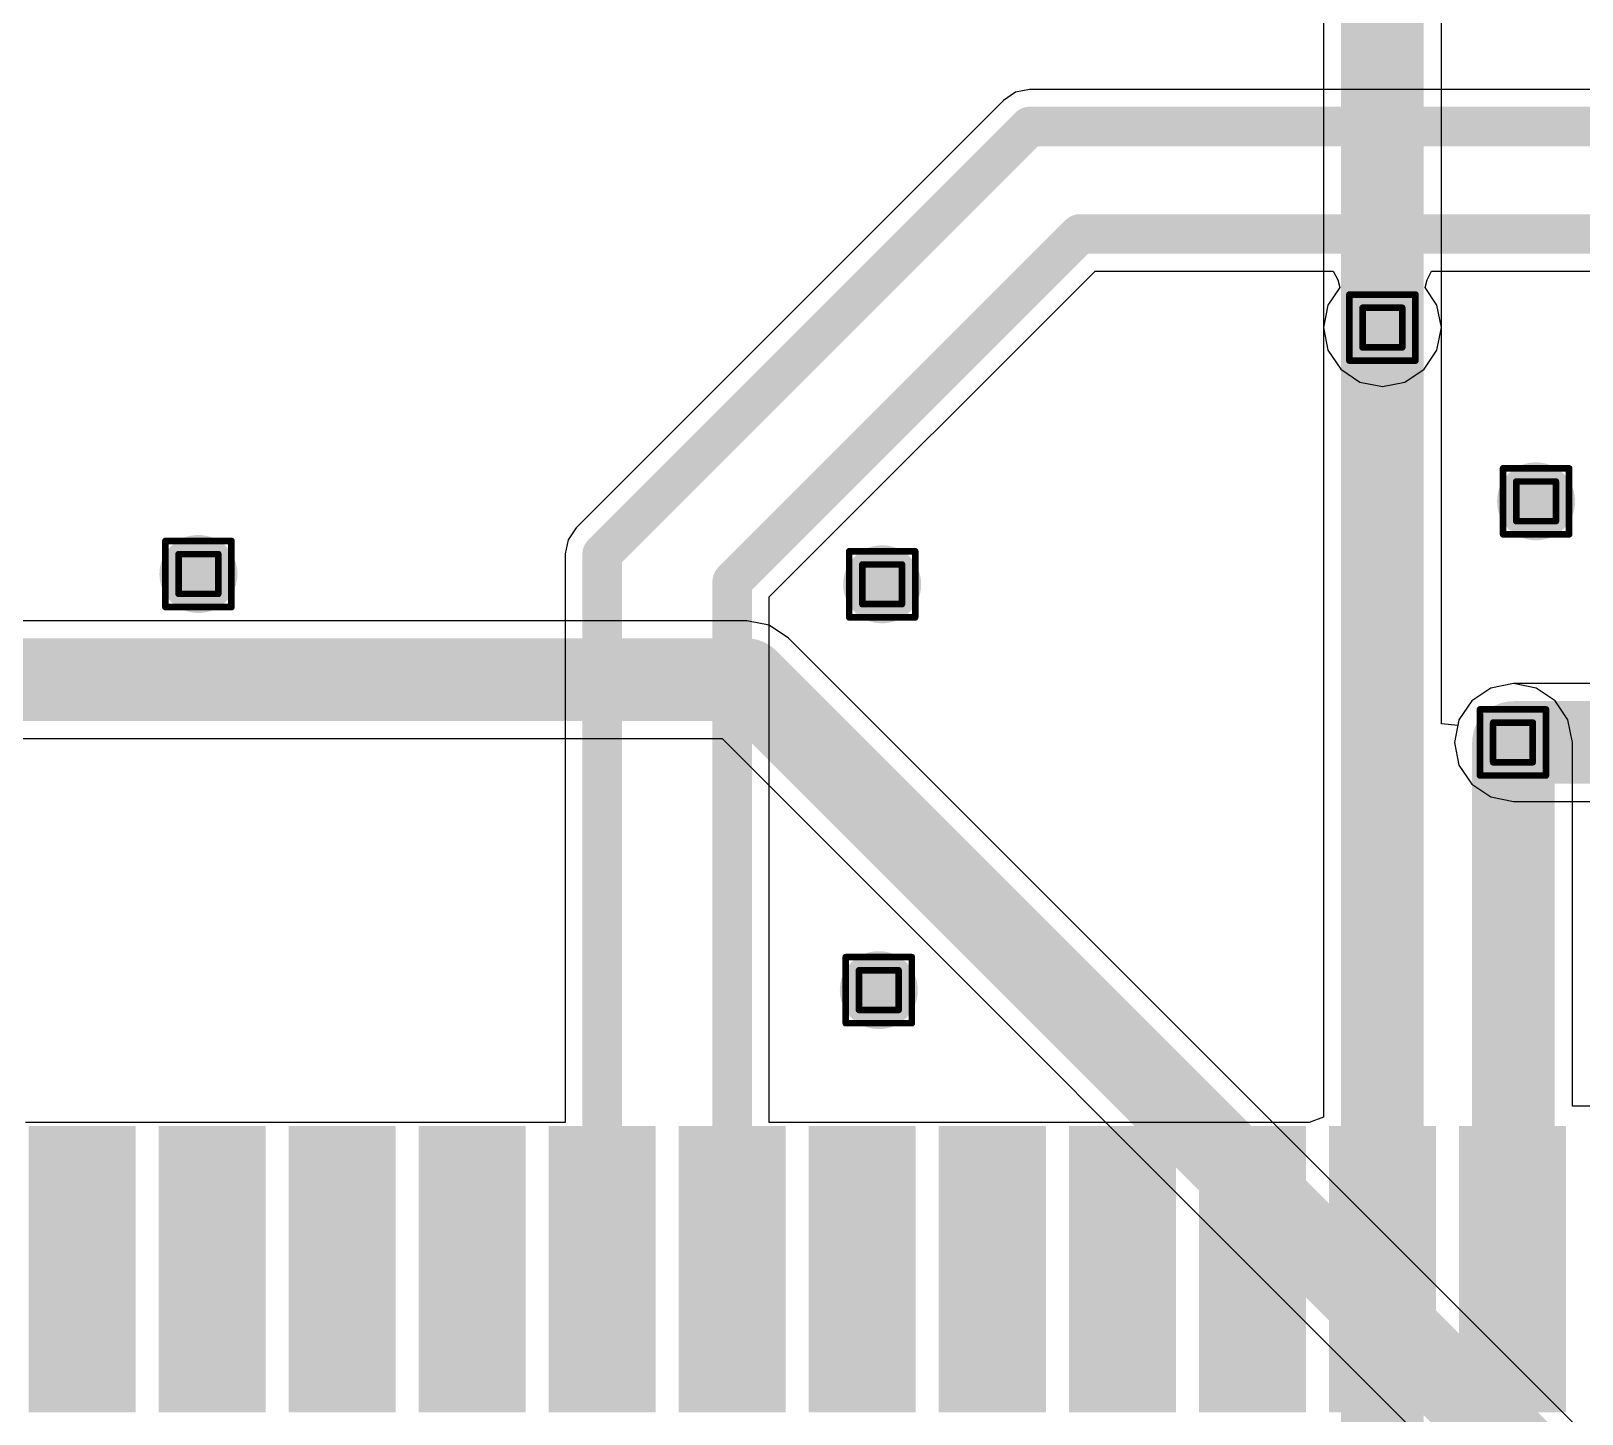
# Model space of a CAD drawing. Header units: inches. Extents: x -0.3 to 9.9, y -0.4 to 5.
# Drawn here: x 0.5323 to 1.0019, y 0.7497 to 1.1684 of the extents above; entities that cross this region are included whole.
import ezdxf

# ---------------------------------------------------------------- set-up
doc = ezdxf.new("R2010")
doc.units = ezdxf.units.IN
doc.header["$MEASUREMENT"] = 0
for name, color, linetype in [('Bottom Layer', 5, 'Continuous'), ('Bottom Solder', 6, 'Continuous'), ('Drill Drawing', 1, 'Continuous'), ('Top Layer', 1, 'Continuous'), ('Top Paste', 8, 'Continuous'), ('Top Solder', 216, 'Continuous'), ('Via Holes', 16, 'Continuous')]:
    doc.layers.add(name, color=color, linetype=linetype)

# ---------------------------------------------------------------- blocks, each defined once
blk = doc.blocks.new('SIM7000A_35')
at = {"layer": 'Top Layer'}
for points in [[(-0.51181, 0.16969), (-0.43307, 0.16969), (-0.43307, 0.14528), (-0.51181, 0.14528)], [(-0.51181, 0.13031), (-0.43307, 0.13031), (-0.43307, 0.10591), (-0.51181, 0.10591)], [(-0.51181, 0.09094), (-0.43307, 0.09094), (-0.43307, 0.06654), (-0.51181, 0.06654)], [(-0.51181, 0.05157), (-0.43307, 0.05157), (-0.43307, 0.02717), (-0.51181, 0.02717)], [(-0.51181, 0.0122), (-0.43307, 0.0122), (-0.43307, -0.0122), (-0.51181, -0.0122)], [(-0.51181, -0.02717), (-0.43307, -0.02717), (-0.43307, -0.05157), (-0.51181, -0.05157)], [(-0.51181, -0.06654), (-0.43307, -0.06654), (-0.43307, -0.09094), (-0.51181, -0.09094)], [(-0.51181, -0.10591), (-0.43307, -0.10591), (-0.43307, -0.13031), (-0.51181, -0.13031)], [(-0.51181, -0.14528), (-0.43307, -0.14528), (-0.43307, -0.16968), (-0.51181, -0.16968)], [(-0.51181, -0.18465), (-0.43307, -0.18465), (-0.43307, -0.20905), (-0.51181, -0.20905)], [(-0.51181, -0.22402), (-0.43307, -0.22402), (-0.43307, -0.24843), (-0.51181, -0.24843)], [(-0.51181, -0.26339), (-0.43307, -0.26339), (-0.43307, -0.2878), (-0.51181, -0.2878)]]:
    blk.add_hatch(color=1, dxfattribs=at).paths.add_polyline_path(points)
at = {"layer": 'Top Paste'}
for points in [[(-0.51181, 0.16969), (-0.43307, 0.16969), (-0.43307, 0.14528), (-0.51181, 0.14528)], [(-0.51181, 0.13031), (-0.43307, 0.13031), (-0.43307, 0.10591), (-0.51181, 0.10591)], [(-0.51181, 0.09094), (-0.43307, 0.09094), (-0.43307, 0.06654), (-0.51181, 0.06654)], [(-0.51181, 0.05157), (-0.43307, 0.05157), (-0.43307, 0.02717), (-0.51181, 0.02717)], [(-0.51181, 0.0122), (-0.43307, 0.0122), (-0.43307, -0.0122), (-0.51181, -0.0122)], [(-0.51181, -0.02717), (-0.43307, -0.02717), (-0.43307, -0.05157), (-0.51181, -0.05157)], [(-0.51181, -0.06654), (-0.43307, -0.06654), (-0.43307, -0.09094), (-0.51181, -0.09094)], [(-0.51181, -0.10591), (-0.43307, -0.10591), (-0.43307, -0.13031), (-0.51181, -0.13031)], [(-0.51181, -0.14528), (-0.43307, -0.14528), (-0.43307, -0.16968), (-0.51181, -0.16968)], [(-0.51181, -0.18465), (-0.43307, -0.18465), (-0.43307, -0.20905), (-0.51181, -0.20905)], [(-0.51181, -0.22402), (-0.43307, -0.22402), (-0.43307, -0.24843), (-0.51181, -0.24843)], [(-0.51181, -0.26339), (-0.43307, -0.26339), (-0.43307, -0.2878), (-0.51181, -0.2878)]]:
    blk.add_hatch(color=8, dxfattribs=at).paths.add_polyline_path(points)
at = {"layer": 'Top Solder'}
for points in [[(-0.51581, 0.17369), (-0.42907, 0.17369), (-0.42907, 0.14128), (-0.51581, 0.14128)], [(-0.51581, 0.13431), (-0.42907, 0.13431), (-0.42907, 0.10191), (-0.51581, 0.10191)], [(-0.51581, 0.09494), (-0.42907, 0.09494), (-0.42907, 0.06254), (-0.51581, 0.06254)], [(-0.51581, 0.05557), (-0.42907, 0.05557), (-0.42907, 0.02317), (-0.51581, 0.02317)], [(-0.51581, 0.0162), (-0.42907, 0.0162), (-0.42907, -0.0162), (-0.51581, -0.0162)], [(-0.51581, -0.02317), (-0.42907, -0.02317), (-0.42907, -0.05557), (-0.51581, -0.05557)], [(-0.51581, -0.06254), (-0.42907, -0.06254), (-0.42907, -0.09494), (-0.51581, -0.09494)], [(-0.51581, -0.10191), (-0.42907, -0.10191), (-0.42907, -0.13431), (-0.51581, -0.13431)], [(-0.51581, -0.14128), (-0.42907, -0.14128), (-0.42907, -0.17368), (-0.51581, -0.17368)], [(-0.51581, -0.18065), (-0.42907, -0.18065), (-0.42907, -0.21305), (-0.51581, -0.21305)], [(-0.51581, -0.22002), (-0.42907, -0.22002), (-0.42907, -0.25243), (-0.51581, -0.25243)], [(-0.51581, -0.25939), (-0.42907, -0.25939), (-0.42907, -0.2918), (-0.51581, -0.2918)]]:
    blk.add_hatch(color=216, dxfattribs=at).paths.add_polyline_path(points)

msp = doc.modelspace()

# ---------------------------------------------------------------- hatches: boundary and pattern name
at = {"layer": 'Bottom Layer'}
h = msp.add_hatch(color=5, dxfattribs=at)
edge = h.paths.add_edge_path()
edge.add_arc((0.94148, 1.07861), 0.01181, 0, 360)
h = msp.add_hatch(color=5, dxfattribs=at)
edge = h.paths.add_edge_path()
edge.add_arc((0.988, 1.026), 0.01181, 0, 360)
h = msp.add_hatch(color=5, dxfattribs=at)
edge = h.paths.add_edge_path()
edge.add_arc((0.583, 1.004), 0.01181, 0, 360)
h = msp.add_hatch(color=5, dxfattribs=at)
edge = h.paths.add_edge_path()
edge.add_arc((0.79002, 1.00088), 0.01181, 0, 360)
h = msp.add_hatch(color=5, dxfattribs=at)
edge = h.paths.add_edge_path()
edge.add_arc((0.981, 0.953), 0.01181, 0, 360)
h = msp.add_hatch(color=5, dxfattribs=at)
edge = h.paths.add_edge_path()
edge.add_arc((0.789, 0.878), 0.01181, 0, 360)
at = {"layer": 'Bottom Solder'}
h = msp.add_hatch(color=6, dxfattribs=at)
edge = h.paths.add_edge_path()
edge.add_arc((0.94148, 1.07861), 0.00591, 0, 360)
h = msp.add_hatch(color=6, dxfattribs=at)
edge = h.paths.add_edge_path()
edge.add_arc((0.988, 1.026), 0.00591, 0, 360)
h = msp.add_hatch(color=6, dxfattribs=at)
edge = h.paths.add_edge_path()
edge.add_arc((0.583, 1.004), 0.00591, 0, 360)
h = msp.add_hatch(color=6, dxfattribs=at)
edge = h.paths.add_edge_path()
edge.add_arc((0.79002, 1.00088), 0.00591, 0, 360)
h = msp.add_hatch(color=6, dxfattribs=at)
edge = h.paths.add_edge_path()
edge.add_arc((0.981, 0.953), 0.00591, 0, 360)
h = msp.add_hatch(color=6, dxfattribs=at)
edge = h.paths.add_edge_path()
edge.add_arc((0.789, 0.878), 0.00591, 0, 360)
at = {"layer": 'Top Layer'}
h = msp.add_hatch(color=1, dxfattribs=at)
edge = h.paths.add_edge_path()
edge.add_arc((0.94148, 1.07861), 0.01181, 0, 360)
h = msp.add_hatch(color=1, dxfattribs=at)
edge = h.paths.add_edge_path()
edge.add_arc((0.988, 1.026), 0.01181, 0, 360)
h = msp.add_hatch(color=1, dxfattribs=at)
edge = h.paths.add_edge_path()
edge.add_arc((0.583, 1.004), 0.01181, 0, 360)
h = msp.add_hatch(color=1, dxfattribs=at)
edge = h.paths.add_edge_path()
edge.add_arc((0.79002, 1.00088), 0.01181, 0, 360)
h = msp.add_hatch(color=1, dxfattribs=at)
edge = h.paths.add_edge_path()
edge.add_arc((0.981, 0.953), 0.01181, 0, 360)
h = msp.add_hatch(color=1, dxfattribs=at)
edge = h.paths.add_edge_path()
edge.add_arc((0.789, 0.878), 0.01181, 0, 360)
at = {"layer": 'Top Solder'}
h = msp.add_hatch(color=216, dxfattribs=at)
edge = h.paths.add_edge_path()
edge.add_arc((0.94148, 1.07861), 0.00591, 0, 360)
h = msp.add_hatch(color=216, dxfattribs=at)
edge = h.paths.add_edge_path()
edge.add_arc((0.988, 1.026), 0.00591, 0, 360)
h = msp.add_hatch(color=216, dxfattribs=at)
edge = h.paths.add_edge_path()
edge.add_arc((0.583, 1.004), 0.00591, 0, 360)
h = msp.add_hatch(color=216, dxfattribs=at)
edge = h.paths.add_edge_path()
edge.add_arc((0.79002, 1.00088), 0.00591, 0, 360)
h = msp.add_hatch(color=216, dxfattribs=at)
edge = h.paths.add_edge_path()
edge.add_arc((0.981, 0.953), 0.00591, 0, 360)
h = msp.add_hatch(color=216, dxfattribs=at)
edge = h.paths.add_edge_path()
edge.add_arc((0.789, 0.878), 0.00591, 0, 360)
at = {"layer": 'Via Holes'}
h = msp.add_hatch(color=7, dxfattribs=at)
edge = h.paths.add_edge_path()
edge.add_arc((0.94148, 1.07861), 0.00591, 0, 360)
h = msp.add_hatch(color=7, dxfattribs=at)
edge = h.paths.add_edge_path()
edge.add_arc((0.988, 1.026), 0.00591, 0, 360)
h = msp.add_hatch(color=7, dxfattribs=at)
edge = h.paths.add_edge_path()
edge.add_arc((0.583, 1.004), 0.00591, 0, 360)
h = msp.add_hatch(color=7, dxfattribs=at)
edge = h.paths.add_edge_path()
edge.add_arc((0.79002, 1.00088), 0.00591, 0, 360)
h = msp.add_hatch(color=7, dxfattribs=at)
edge = h.paths.add_edge_path()
edge.add_arc((0.981, 0.953), 0.00591, 0, 360)
h = msp.add_hatch(color=7, dxfattribs=at)
edge = h.paths.add_edge_path()
edge.add_arc((0.789, 0.878), 0.00591, 0, 360)

# ---------------------------------------------------------------- linework, layer by layer
at = {"layer": 'Bottom Layer'}
for p, q in [((0.92364, 1.18629), (0.92364, 1.07861)), ((0.95933, 1.07861), (0.95933, 1.18629)), ((0.92364, 1.07861), (0.925, 1.07178)), ((0.95797, 1.07178), (0.95933, 1.07861)), ((0.925, 1.07178), (0.92887, 1.06599)), ((0.9541, 1.06599), (0.95797, 1.07178)), ((0.92887, 1.06599), (0.93466, 1.06213)), ((0.94831, 1.06213), (0.9541, 1.06599)), ((0.93466, 1.06213), (0.94148, 1.06077)), ((0.94148, 1.06077), (0.94831, 1.06213)), ((0.749, 0.98984), (0.093, 0.98984)), ((0.75583, 0.98848), (0.749, 0.98984)), ((0.76162, 0.98462), (0.75583, 0.98848)), ((1.01839, 0.72784), (0.76162, 0.98462)), ((0.97432, 0.96948), (0.96853, 0.96562)), ((0.98115, 0.97084), (0.97432, 0.96948)), ((1.09661, 0.97084), (0.98115, 0.97084)), ((0.96853, 0.96562), (0.96466, 0.95983)), ((0.96466, 0.95983), (0.96331, 0.953)), ((0.10039, 0.95416), (0.74161, 0.95416)), ((0.74161, 0.95416), (0.99838, 0.69738)), ((0.96331, 0.953), (0.96466, 0.94617)), ((0.96466, 0.94617), (0.96853, 0.94038)), ((0.96853, 0.94038), (0.97432, 0.93652)), ((0.97432, 0.93652), (0.98115, 0.93516)), ((0.98115, 0.93516), (1.104, 0.93516))]:
    msp.add_line(p, q, dxfattribs=at)
for points in [[(0.94148, 1.07861, 0.025, 0.025, 0), (0.94148, 1.18629, 0.025, 0.025, 0)], [(0.093, 0.972, 0.025, 0.025, 0), (0.749, 0.972, 0.025, 0.025, 0)], [(0.749, 0.972, 0.025, 0.025, 0), (1.011, 0.71, 0.025, 0.025, 0)], [(0.98115, 0.953, 0.025, 0.025, 0), (1.104, 0.953, 0.025, 0.025, 0)]]:
    msp.add_lwpolyline(points, format="xyseb", dxfattribs=at)
for points in [[(0.93523, 1.07861, 0.0125, 0.0125, 1), (0.94773, 1.07861, 0.0125, 0.0125, 1)], [(0.74275, 0.972, 0.0125, 0.0125, 1), (0.75525, 0.972, 0.0125, 0.0125, 1)], [(0.74275, 0.972, 0.0125, 0.0125, 1), (0.75525, 0.972, 0.0125, 0.0125, 1)], [(0.9749, 0.953, 0.0125, 0.0125, 1), (0.9874, 0.953, 0.0125, 0.0125, 1)]]:
    msp.add_lwpolyline(points, format="xyseb", close=True, dxfattribs=at)
at = {"layer": 'Drill Drawing'}
for points in [[(0.93148, 1.08861, 0.002, 0.002, 0), (0.95148, 1.08861, 0.002, 0.002, 0)], [(0.93148, 1.06861, 0.002, 0.002, 0), (0.93148, 1.08861, 0.002, 0.002, 0)], [(0.95148, 1.06861, 0.002, 0.002, 0), (0.95148, 1.08861, 0.002, 0.002, 0)], [(0.93548, 1.08461, 0.002, 0.002, 0), (0.94748, 1.08461, 0.002, 0.002, 0)], [(0.93548, 1.07261, 0.002, 0.002, 0), (0.93548, 1.08461, 0.002, 0.002, 0)], [(0.94748, 1.07261, 0.002, 0.002, 0), (0.94748, 1.08461, 0.002, 0.002, 0)], [(0.93548, 1.07261, 0.002, 0.002, 0), (0.94748, 1.07261, 0.002, 0.002, 0)], [(0.93148, 1.06861, 0.002, 0.002, 0), (0.95148, 1.06861, 0.002, 0.002, 0)], [(0.978, 1.036, 0.002, 0.002, 0), (0.998, 1.036, 0.002, 0.002, 0)], [(0.978, 1.016, 0.002, 0.002, 0), (0.978, 1.036, 0.002, 0.002, 0)], [(0.998, 1.016, 0.002, 0.002, 0), (0.998, 1.036, 0.002, 0.002, 0)], [(0.982, 1.032, 0.002, 0.002, 0), (0.994, 1.032, 0.002, 0.002, 0)], [(0.982, 1.02, 0.002, 0.002, 0), (0.982, 1.032, 0.002, 0.002, 0)], [(0.994, 1.02, 0.002, 0.002, 0), (0.994, 1.032, 0.002, 0.002, 0)], [(0.982, 1.02, 0.002, 0.002, 0), (0.994, 1.02, 0.002, 0.002, 0)], [(0.573, 1.014, 0.002, 0.002, 0), (0.593, 1.014, 0.002, 0.002, 0)], [(0.573, 0.994, 0.002, 0.002, 0), (0.573, 1.014, 0.002, 0.002, 0)], [(0.593, 0.994, 0.002, 0.002, 0), (0.593, 1.014, 0.002, 0.002, 0)], [(0.978, 1.016, 0.002, 0.002, 0), (0.998, 1.016, 0.002, 0.002, 0)], [(0.577, 1.01, 0.002, 0.002, 0), (0.589, 1.01, 0.002, 0.002, 0)], [(0.577, 0.998, 0.002, 0.002, 0), (0.577, 1.01, 0.002, 0.002, 0)], [(0.589, 0.998, 0.002, 0.002, 0), (0.589, 1.01, 0.002, 0.002, 0)], [(0.78002, 1.01088, 0.002, 0.002, 0), (0.80002, 1.01088, 0.002, 0.002, 0)], [(0.78002, 0.99088, 0.002, 0.002, 0), (0.78002, 1.01088, 0.002, 0.002, 0)], [(0.80002, 0.99088, 0.002, 0.002, 0), (0.80002, 1.01088, 0.002, 0.002, 0)], [(0.78402, 1.00688, 0.002, 0.002, 0), (0.79602, 1.00688, 0.002, 0.002, 0)], [(0.78402, 0.99488, 0.002, 0.002, 0), (0.78402, 1.00688, 0.002, 0.002, 0)], [(0.79602, 0.99488, 0.002, 0.002, 0), (0.79602, 1.00688, 0.002, 0.002, 0)], [(0.577, 0.998, 0.002, 0.002, 0), (0.589, 0.998, 0.002, 0.002, 0)], [(0.78402, 0.99488, 0.002, 0.002, 0), (0.79602, 0.99488, 0.002, 0.002, 0)], [(0.573, 0.994, 0.002, 0.002, 0), (0.593, 0.994, 0.002, 0.002, 0)], [(0.78002, 0.99088, 0.002, 0.002, 0), (0.80002, 0.99088, 0.002, 0.002, 0)], [(0.971, 0.963, 0.002, 0.002, 0), (0.991, 0.963, 0.002, 0.002, 0)], [(0.971, 0.943, 0.002, 0.002, 0), (0.971, 0.963, 0.002, 0.002, 0)], [(0.991, 0.943, 0.002, 0.002, 0), (0.991, 0.963, 0.002, 0.002, 0)], [(0.975, 0.959, 0.002, 0.002, 0), (0.987, 0.959, 0.002, 0.002, 0)], [(0.975, 0.947, 0.002, 0.002, 0), (0.975, 0.959, 0.002, 0.002, 0)], [(0.987, 0.947, 0.002, 0.002, 0), (0.987, 0.959, 0.002, 0.002, 0)], [(0.971, 0.943, 0.002, 0.002, 0), (0.991, 0.943, 0.002, 0.002, 0)], [(0.975, 0.947, 0.002, 0.002, 0), (0.987, 0.947, 0.002, 0.002, 0)], [(0.779, 0.888, 0.002, 0.002, 0), (0.799, 0.888, 0.002, 0.002, 0)], [(0.779, 0.868, 0.002, 0.002, 0), (0.779, 0.888, 0.002, 0.002, 0)], [(0.799, 0.868, 0.002, 0.002, 0), (0.799, 0.888, 0.002, 0.002, 0)], [(0.783, 0.884, 0.002, 0.002, 0), (0.795, 0.884, 0.002, 0.002, 0)], [(0.783, 0.872, 0.002, 0.002, 0), (0.783, 0.884, 0.002, 0.002, 0)], [(0.795, 0.872, 0.002, 0.002, 0), (0.795, 0.884, 0.002, 0.002, 0)], [(0.779, 0.868, 0.002, 0.002, 0), (0.799, 0.868, 0.002, 0.002, 0)], [(0.783, 0.872, 0.002, 0.002, 0), (0.795, 0.872, 0.002, 0.002, 0)]]:
    msp.add_lwpolyline(points, format="xyseb", dxfattribs=at)
for points in [[(0.93098, 1.08861, 0.001, 0.001, 1), (0.93198, 1.08861, 0.001, 0.001, 1)], [(0.93098, 1.08861, 0.001, 0.001, 1), (0.93198, 1.08861, 0.001, 0.001, 1)], [(0.95098, 1.08861, 0.001, 0.001, 1), (0.95198, 1.08861, 0.001, 0.001, 1)], [(0.95098, 1.08861, 0.001, 0.001, 1), (0.95198, 1.08861, 0.001, 0.001, 1)], [(0.93498, 1.08461, 0.001, 0.001, 1), (0.93598, 1.08461, 0.001, 0.001, 1)], [(0.93498, 1.08461, 0.001, 0.001, 1), (0.93598, 1.08461, 0.001, 0.001, 1)], [(0.94698, 1.08461, 0.001, 0.001, 1), (0.94798, 1.08461, 0.001, 0.001, 1)], [(0.94698, 1.08461, 0.001, 0.001, 1), (0.94798, 1.08461, 0.001, 0.001, 1)], [(0.93498, 1.07261, 0.001, 0.001, 1), (0.93598, 1.07261, 0.001, 0.001, 1)], [(0.93498, 1.07261, 0.001, 0.001, 1), (0.93598, 1.07261, 0.001, 0.001, 1)], [(0.94698, 1.07261, 0.001, 0.001, 1), (0.94798, 1.07261, 0.001, 0.001, 1)], [(0.94698, 1.07261, 0.001, 0.001, 1), (0.94798, 1.07261, 0.001, 0.001, 1)], [(0.93098, 1.06861, 0.001, 0.001, 1), (0.93198, 1.06861, 0.001, 0.001, 1)], [(0.93098, 1.06861, 0.001, 0.001, 1), (0.93198, 1.06861, 0.001, 0.001, 1)], [(0.95098, 1.06861, 0.001, 0.001, 1), (0.95198, 1.06861, 0.001, 0.001, 1)], [(0.95098, 1.06861, 0.001, 0.001, 1), (0.95198, 1.06861, 0.001, 0.001, 1)], [(0.9775, 1.036, 0.001, 0.001, 1), (0.9785, 1.036, 0.001, 0.001, 1)], [(0.9775, 1.036, 0.001, 0.001, 1), (0.9785, 1.036, 0.001, 0.001, 1)], [(0.9975, 1.036, 0.001, 0.001, 1), (0.9985, 1.036, 0.001, 0.001, 1)], [(0.9975, 1.036, 0.001, 0.001, 1), (0.9985, 1.036, 0.001, 0.001, 1)], [(0.9815, 1.032, 0.001, 0.001, 1), (0.9825, 1.032, 0.001, 0.001, 1)], [(0.9815, 1.032, 0.001, 0.001, 1), (0.9825, 1.032, 0.001, 0.001, 1)], [(0.9935, 1.032, 0.001, 0.001, 1), (0.9945, 1.032, 0.001, 0.001, 1)], [(0.9935, 1.032, 0.001, 0.001, 1), (0.9945, 1.032, 0.001, 0.001, 1)], [(0.9815, 1.02, 0.001, 0.001, 1), (0.9825, 1.02, 0.001, 0.001, 1)], [(0.9815, 1.02, 0.001, 0.001, 1), (0.9825, 1.02, 0.001, 0.001, 1)], [(0.9935, 1.02, 0.001, 0.001, 1), (0.9945, 1.02, 0.001, 0.001, 1)], [(0.9935, 1.02, 0.001, 0.001, 1), (0.9945, 1.02, 0.001, 0.001, 1)], [(0.5725, 1.014, 0.001, 0.001, 1), (0.5735, 1.014, 0.001, 0.001, 1)], [(0.5725, 1.014, 0.001, 0.001, 1), (0.5735, 1.014, 0.001, 0.001, 1)], [(0.5925, 1.014, 0.001, 0.001, 1), (0.5935, 1.014, 0.001, 0.001, 1)], [(0.5925, 1.014, 0.001, 0.001, 1), (0.5935, 1.014, 0.001, 0.001, 1)], [(0.9775, 1.016, 0.001, 0.001, 1), (0.9785, 1.016, 0.001, 0.001, 1)], [(0.9775, 1.016, 0.001, 0.001, 1), (0.9785, 1.016, 0.001, 0.001, 1)], [(0.9975, 1.016, 0.001, 0.001, 1), (0.9985, 1.016, 0.001, 0.001, 1)], [(0.9975, 1.016, 0.001, 0.001, 1), (0.9985, 1.016, 0.001, 0.001, 1)], [(0.5765, 1.01, 0.001, 0.001, 1), (0.5775, 1.01, 0.001, 0.001, 1)], [(0.5765, 1.01, 0.001, 0.001, 1), (0.5775, 1.01, 0.001, 0.001, 1)], [(0.5885, 1.01, 0.001, 0.001, 1), (0.5895, 1.01, 0.001, 0.001, 1)], [(0.5885, 1.01, 0.001, 0.001, 1), (0.5895, 1.01, 0.001, 0.001, 1)], [(0.77952, 1.01088, 0.001, 0.001, 1), (0.78052, 1.01088, 0.001, 0.001, 1)], [(0.77952, 1.01088, 0.001, 0.001, 1), (0.78052, 1.01088, 0.001, 0.001, 1)], [(0.79952, 1.01088, 0.001, 0.001, 1), (0.80052, 1.01088, 0.001, 0.001, 1)], [(0.79952, 1.01088, 0.001, 0.001, 1), (0.80052, 1.01088, 0.001, 0.001, 1)], [(0.78352, 1.00688, 0.001, 0.001, 1), (0.78452, 1.00688, 0.001, 0.001, 1)], [(0.78352, 1.00688, 0.001, 0.001, 1), (0.78452, 1.00688, 0.001, 0.001, 1)], [(0.79552, 1.00688, 0.001, 0.001, 1), (0.79652, 1.00688, 0.001, 0.001, 1)], [(0.79552, 1.00688, 0.001, 0.001, 1), (0.79652, 1.00688, 0.001, 0.001, 1)], [(0.5765, 0.998, 0.001, 0.001, 1), (0.5775, 0.998, 0.001, 0.001, 1)], [(0.5765, 0.998, 0.001, 0.001, 1), (0.5775, 0.998, 0.001, 0.001, 1)], [(0.5885, 0.998, 0.001, 0.001, 1), (0.5895, 0.998, 0.001, 0.001, 1)], [(0.5885, 0.998, 0.001, 0.001, 1), (0.5895, 0.998, 0.001, 0.001, 1)], [(0.78352, 0.99488, 0.001, 0.001, 1), (0.78452, 0.99488, 0.001, 0.001, 1)], [(0.78352, 0.99488, 0.001, 0.001, 1), (0.78452, 0.99488, 0.001, 0.001, 1)], [(0.79552, 0.99488, 0.001, 0.001, 1), (0.79652, 0.99488, 0.001, 0.001, 1)], [(0.79552, 0.99488, 0.001, 0.001, 1), (0.79652, 0.99488, 0.001, 0.001, 1)], [(0.5725, 0.994, 0.001, 0.001, 1), (0.5735, 0.994, 0.001, 0.001, 1)], [(0.5725, 0.994, 0.001, 0.001, 1), (0.5735, 0.994, 0.001, 0.001, 1)], [(0.5925, 0.994, 0.001, 0.001, 1), (0.5935, 0.994, 0.001, 0.001, 1)], [(0.5925, 0.994, 0.001, 0.001, 1), (0.5935, 0.994, 0.001, 0.001, 1)], [(0.77952, 0.99088, 0.001, 0.001, 1), (0.78052, 0.99088, 0.001, 0.001, 1)], [(0.77952, 0.99088, 0.001, 0.001, 1), (0.78052, 0.99088, 0.001, 0.001, 1)], [(0.79952, 0.99088, 0.001, 0.001, 1), (0.80052, 0.99088, 0.001, 0.001, 1)], [(0.79952, 0.99088, 0.001, 0.001, 1), (0.80052, 0.99088, 0.001, 0.001, 1)], [(0.9705, 0.963, 0.001, 0.001, 1), (0.9715, 0.963, 0.001, 0.001, 1)], [(0.9705, 0.963, 0.001, 0.001, 1), (0.9715, 0.963, 0.001, 0.001, 1)], [(0.9905, 0.963, 0.001, 0.001, 1), (0.9915, 0.963, 0.001, 0.001, 1)], [(0.9905, 0.963, 0.001, 0.001, 1), (0.9915, 0.963, 0.001, 0.001, 1)], [(0.9745, 0.959, 0.001, 0.001, 1), (0.9755, 0.959, 0.001, 0.001, 1)], [(0.9745, 0.959, 0.001, 0.001, 1), (0.9755, 0.959, 0.001, 0.001, 1)], [(0.9865, 0.959, 0.001, 0.001, 1), (0.9875, 0.959, 0.001, 0.001, 1)], [(0.9865, 0.959, 0.001, 0.001, 1), (0.9875, 0.959, 0.001, 0.001, 1)], [(0.9705, 0.943, 0.001, 0.001, 1), (0.9715, 0.943, 0.001, 0.001, 1)], [(0.9705, 0.943, 0.001, 0.001, 1), (0.9715, 0.943, 0.001, 0.001, 1)], [(0.9745, 0.947, 0.001, 0.001, 1), (0.9755, 0.947, 0.001, 0.001, 1)], [(0.9745, 0.947, 0.001, 0.001, 1), (0.9755, 0.947, 0.001, 0.001, 1)], [(0.9865, 0.947, 0.001, 0.001, 1), (0.9875, 0.947, 0.001, 0.001, 1)], [(0.9865, 0.947, 0.001, 0.001, 1), (0.9875, 0.947, 0.001, 0.001, 1)], [(0.9905, 0.943, 0.001, 0.001, 1), (0.9915, 0.943, 0.001, 0.001, 1)], [(0.9905, 0.943, 0.001, 0.001, 1), (0.9915, 0.943, 0.001, 0.001, 1)], [(0.7785, 0.888, 0.001, 0.001, 1), (0.7795, 0.888, 0.001, 0.001, 1)], [(0.7785, 0.888, 0.001, 0.001, 1), (0.7795, 0.888, 0.001, 0.001, 1)], [(0.7985, 0.888, 0.001, 0.001, 1), (0.7995, 0.888, 0.001, 0.001, 1)], [(0.7985, 0.888, 0.001, 0.001, 1), (0.7995, 0.888, 0.001, 0.001, 1)], [(0.7825, 0.884, 0.001, 0.001, 1), (0.7835, 0.884, 0.001, 0.001, 1)], [(0.7825, 0.884, 0.001, 0.001, 1), (0.7835, 0.884, 0.001, 0.001, 1)], [(0.7945, 0.884, 0.001, 0.001, 1), (0.7955, 0.884, 0.001, 0.001, 1)], [(0.7945, 0.884, 0.001, 0.001, 1), (0.7955, 0.884, 0.001, 0.001, 1)], [(0.7785, 0.868, 0.001, 0.001, 1), (0.7795, 0.868, 0.001, 0.001, 1)], [(0.7785, 0.868, 0.001, 0.001, 1), (0.7795, 0.868, 0.001, 0.001, 1)], [(0.7825, 0.872, 0.001, 0.001, 1), (0.7835, 0.872, 0.001, 0.001, 1)], [(0.7825, 0.872, 0.001, 0.001, 1), (0.7835, 0.872, 0.001, 0.001, 1)], [(0.7945, 0.872, 0.001, 0.001, 1), (0.7955, 0.872, 0.001, 0.001, 1)], [(0.7945, 0.872, 0.001, 0.001, 1), (0.7955, 0.872, 0.001, 0.001, 1)], [(0.7985, 0.868, 0.001, 0.001, 1), (0.7995, 0.868, 0.001, 0.001, 1)], [(0.7985, 0.868, 0.001, 0.001, 1), (0.7995, 0.868, 0.001, 0.001, 1)]]:
    msp.add_lwpolyline(points, format="xyseb", close=True, dxfattribs=at)
at = {"layer": 'Top Layer'}
for p, q in [((0.83467, 1.15069), (0.83038, 1.14984)), ((0.83468, 1.15069), (0.83467, 1.15069)), ((1.10273, 1.15069), (0.83468, 1.15069)), ((0.82674, 1.14741), (0.69733, 1.018)), ((0.83038, 1.14984), (0.82674, 1.14741)), ((0.75585, 0.99711), (0.85447, 1.09573)), ((0.85447, 1.09573), (0.92661, 1.09573)), ((0.92661, 1.09573), (0.92797, 1.09302)), ((0.955, 1.09302), (0.95636, 1.09573)), ((0.95636, 1.09573), (1.10273, 1.09573)), ((0.92854, 1.09073), (0.925, 1.08544)), ((0.92797, 1.09302), (0.92854, 1.09073)), ((0.95443, 1.09073), (0.955, 1.09302)), ((0.95797, 1.08544), (0.95443, 1.09073)), ((0.925, 1.08544), (0.92364, 1.07861)), ((0.95933, 1.07861), (0.95797, 1.08544)), ((0.92364, 1.07861), (0.92364, 0.83955)), ((0.95933, 0.95862), (0.95933, 1.07861)), ((0.6949, 1.01436), (0.69405, 1.01007)), ((0.69733, 1.018), (0.6949, 1.01436)), ((0.69405, 1.01007), (0.69405, 1.01007)), ((0.69405, 1.01007), (0.69405, 0.83792)), ((0.75585, 0.83792), (0.75585, 0.99711)), ((0.97432, 0.96948), (0.96853, 0.96562)), ((0.98115, 0.97084), (0.97432, 0.96948)), ((0.98798, 0.96948), (0.98115, 0.97084)), ((0.99377, 0.96562), (0.98798, 0.96948)), ((0.96853, 0.96562), (0.96466, 0.95983)), ((0.99763, 0.95983), (0.99377, 0.96562)), ((0.96433, 0.95813), (0.95933, 0.95862)), ((0.96466, 0.95983), (0.96433, 0.95813)), ((0.99899, 0.953), (0.99763, 0.95983)), ((0.99899, 0.84292), (0.99899, 0.953)), ((1.01522, 0.84292), (0.99899, 0.84292)), ((0.56495, 0.83792), (0.53062, 0.83792)), ((0.56499, 0.83792), (0.56495, 0.83792)), ((0.56995, 0.83792), (0.56499, 0.83792)), ((0.56999, 0.83792), (0.56995, 0.83792)), ((0.60432, 0.83792), (0.56999, 0.83792)), ((0.60436, 0.83792), (0.60432, 0.83792)), ((0.60932, 0.83792), (0.60436, 0.83792)), ((0.60936, 0.83792), (0.60932, 0.83792)), ((0.64369, 0.83792), (0.60936, 0.83792)), ((0.64373, 0.83792), (0.64369, 0.83792)), ((0.64869, 0.83792), (0.64373, 0.83792)), ((0.64873, 0.83792), (0.64869, 0.83792)), ((0.68306, 0.83792), (0.64873, 0.83792)), ((0.6831, 0.83792), (0.68306, 0.83792)), ((0.68806, 0.83792), (0.6831, 0.83792)), ((0.6881, 0.83792), (0.68806, 0.83792)), ((0.69405, 0.83792), (0.6881, 0.83792)), ((0.7618, 0.83792), (0.75585, 0.83792)), ((0.76184, 0.83792), (0.7618, 0.83792)), ((0.7668, 0.83792), (0.76184, 0.83792)), ((0.76684, 0.83792), (0.7668, 0.83792)), ((0.80117, 0.83792), (0.76684, 0.83792)), ((0.80121, 0.83792), (0.80117, 0.83792)), ((0.80617, 0.83792), (0.80121, 0.83792)), ((0.80621, 0.83792), (0.80617, 0.83792)), ((0.84054, 0.83792), (0.80621, 0.83792)), ((0.84058, 0.83792), (0.84054, 0.83792)), ((0.84554, 0.83792), (0.84058, 0.83792)), ((0.84558, 0.83792), (0.84554, 0.83792)), ((0.87991, 0.83792), (0.84558, 0.83792)), ((0.87995, 0.83792), (0.87991, 0.83792)), ((0.88491, 0.83792), (0.87995, 0.83792)), ((0.88495, 0.83792), (0.88491, 0.83792)), ((0.91864, 0.83792), (0.88495, 0.83792)), ((0.91932, 0.83792), (0.91864, 0.83792)), ((0.92364, 0.83955), (0.91932, 0.83792))]:
    msp.add_line(p, q, dxfattribs=at)
for points in [[(0.70526, 1.01007, 0.012, 0.012, 0), (0.83467, 1.13948, 0.012, 0.012, 0)], [(0.83467, 1.13948, 0.012, 0.012, 0), (1.11545, 1.13948, 0.012, 0.012, 0)], [(0.74463, 1.00176, 0.012, 0.012, 0), (0.84982, 1.10695, 0.012, 0.012, 0)], [(0.84982, 1.10695, 0.012, 0.012, 0), (1.11545, 1.10695, 0.012, 0.012, 0)], [(0.94148, 0.79355, 0.025, 0.025, 0), (0.94148, 1.07861, 0.025, 0.025, 0)], [(0.70526, 0.79355, 0.012, 0.012, 0), (0.70526, 1.01007, 0.012, 0.012, 0)], [(0.74463, 0.79355, 0.012, 0.012, 0), (0.74463, 1.00176, 0.012, 0.012, 0)], [(0.98115, 0.82042, 0.025, 0.025, 0), (0.98115, 0.953, 0.025, 0.025, 0)], [(0.94148, 0.719, 0.025, 0.025, 0), (0.94148, 0.79355, 0.025, 0.025, 0)]]:
    msp.add_lwpolyline(points, format="xyseb", dxfattribs=at)
for points in [[(0.83167, 1.13948, 0.006, 0.006, 1), (0.83767, 1.13948, 0.006, 0.006, 1)], [(0.83167, 1.13948, 0.006, 0.006, 1), (0.83767, 1.13948, 0.006, 0.006, 1)], [(0.84682, 1.10695, 0.006, 0.006, 1), (0.85282, 1.10695, 0.006, 0.006, 1)], [(0.84682, 1.10695, 0.006, 0.006, 1), (0.85282, 1.10695, 0.006, 0.006, 1)], [(0.93523, 1.07861, 0.0125, 0.0125, 1), (0.94773, 1.07861, 0.0125, 0.0125, 1)], [(0.70226, 1.01007, 0.006, 0.006, 1), (0.70826, 1.01007, 0.006, 0.006, 1)], [(0.70226, 1.01007, 0.006, 0.006, 1), (0.70826, 1.01007, 0.006, 0.006, 1)], [(0.74163, 1.00176, 0.006, 0.006, 1), (0.74763, 1.00176, 0.006, 0.006, 1)], [(0.74163, 1.00176, 0.006, 0.006, 1), (0.74763, 1.00176, 0.006, 0.006, 1)], [(0.9749, 0.953, 0.0125, 0.0125, 1), (0.9874, 0.953, 0.0125, 0.0125, 1)], [(0.9749, 0.82042, 0.0125, 0.0125, 1), (0.9874, 0.82042, 0.0125, 0.0125, 1)], [(0.93523, 0.79355, 0.0125, 0.0125, 1), (0.94773, 0.79355, 0.0125, 0.0125, 1)], [(0.93523, 0.79355, 0.0125, 0.0125, 1), (0.94773, 0.79355, 0.0125, 0.0125, 1)], [(0.70226, 0.79355, 0.006, 0.006, 1), (0.70826, 0.79355, 0.006, 0.006, 1)], [(0.74163, 0.79355, 0.006, 0.006, 1), (0.74763, 0.79355, 0.006, 0.006, 1)]]:
    msp.add_lwpolyline(points, format="xyseb", close=True, dxfattribs=at)

# ---------------------------------------------------------------- block references
at = {"rotation": 90}
msp.add_blockref('SIM7000A_35', (0.70526, 1.26599), dxfattribs=at)

doc.saveas('drawing.dxf')
